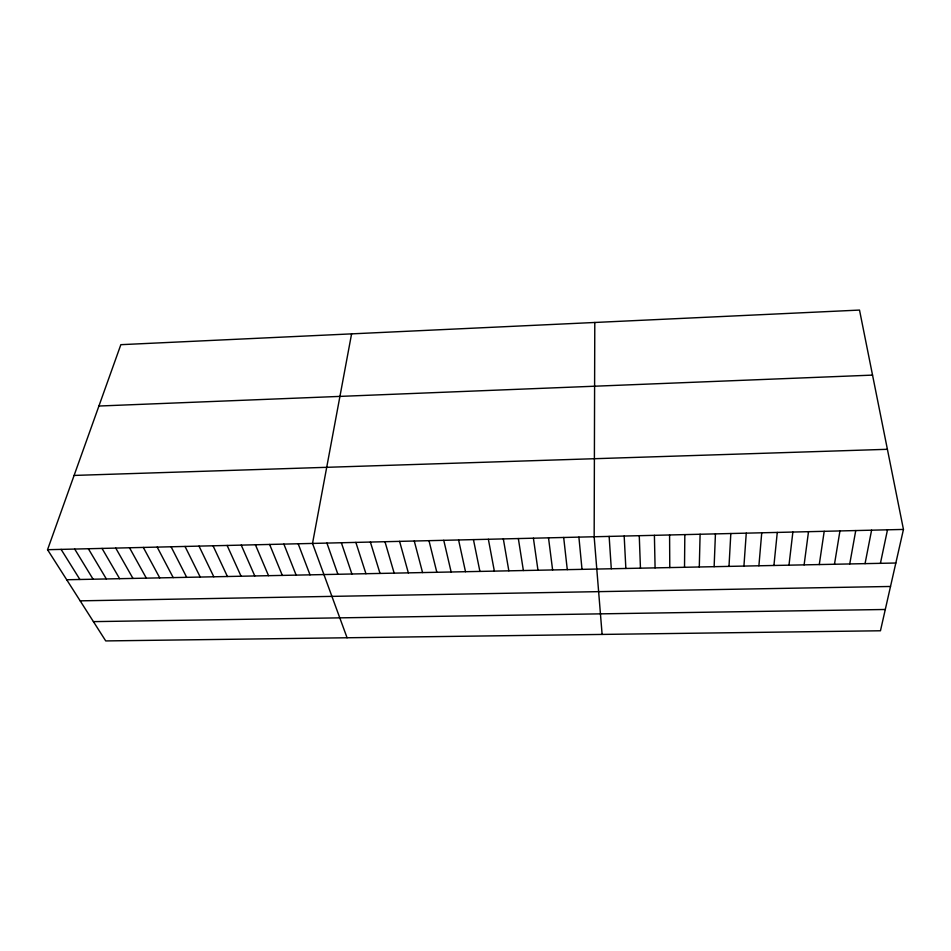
<?xml version="1.0" encoding="UTF-8"?>
<svg xmlns="http://www.w3.org/2000/svg" width="951" height="951" viewBox="0 0 951 951"><rect width="100%" height="100%" fill="white"/><g stroke="black" fill="none" stroke-linecap="round" stroke-linejoin="round"><path stroke-width="1.43" d="M594.791 322.472L594.161 536.756L602.114 634.424M684.518 567.283L684.827 534.605M699.294 566.986L700.102 534.248M714.13 566.689L715.437 533.88M729.001 566.38L730.82 533.511M743.932 566.083L746.262 533.154M758.898 565.786L761.739 532.786M773.924 565.476L777.276 532.417M788.985 565.167L792.872 532.049M804.106 564.87L808.505 531.68M819.275 564.561L824.208 531.3M834.479 564.252L839.947 530.931M849.742 563.943L855.745 530.563M351.585 333.872L312.522 543.425L347.079 637.764M865.053 563.634L871.591 530.183M880.424 563.325L887.497 529.802M903.45 529.434L880.46 630.775L105.727 640.926L47.55 549.702L120.848 344.678L859.514 310.074L903.45 529.434L47.55 549.702M98.916 406.029L872.543 375.11M74.107 475.429L887.402 449.3M66.713 579.753L895.83 563.016M80.169 600.842L890.505 586.47M93.424 621.633L885.286 609.484M61.102 549.381L79.884 579.48M74.701 549.06L93.091 579.218M88.348 548.727L106.346 578.945M102.03 548.406L119.636 578.683M115.749 548.085L132.962 578.41M129.514 547.752L146.335 578.149M143.328 547.431L159.744 577.875M157.188 547.098L173.201 577.602M171.085 546.777L186.693 577.328M185.029 546.445L200.221 577.055M199.021 546.112L213.809 576.781M213.048 545.779L227.42 576.508M227.123 545.446L241.079 576.235M241.245 545.113L254.785 575.949M255.415 544.78L268.527 575.676M269.62 544.436L282.316 575.403M283.874 544.103L296.141 575.117M298.174 543.758L310.014 574.844M326.918 543.08L337.89 574.273M341.361 542.736L351.894 574M355.852 542.391L365.945 573.715M370.379 542.046L380.031 573.429M384.965 541.701L394.166 573.144M399.586 541.357L408.336 572.859M414.267 541.012L422.565 572.573M428.984 540.667L436.83 572.276M443.76 540.311L451.143 571.991M458.584 539.966L465.503 571.706M473.443 539.609L479.91 571.408M488.362 539.253L494.354 571.123M503.329 538.908L508.844 570.826M518.343 538.551L523.383 570.529M533.404 538.195L537.981 570.243M548.513 537.838L552.614 569.946M563.681 537.47L567.283 569.649M578.897 537.113L582.012 569.352M609.139 536.4L611.291 568.757M624.177 536.043L625.853 568.46M639.262 535.686L640.451 568.175M654.407 535.33L655.084 567.878M669.587 534.961L669.777 567.581"/></g></svg>
